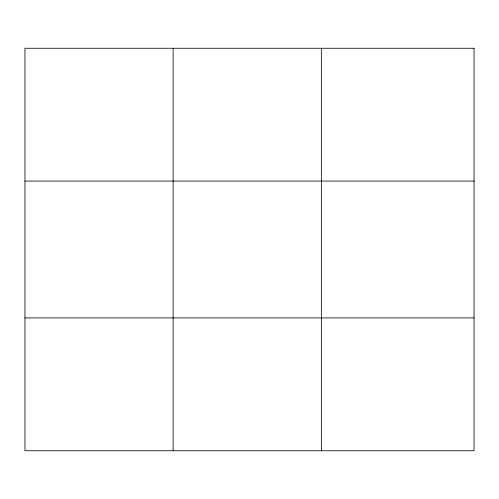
<?xml version="1.0" encoding="UTF-8"?>
<svg xmlns="http://www.w3.org/2000/svg" width="499" height="499" viewBox="0 0 499 499"><rect width="100%" height="100%" fill="white"/><g stroke="black" fill="none" stroke-linecap="round" stroke-linejoin="round"><path stroke-width="0.75" d="M173.153 450.747L173.153 48.253M321.356 450.747L321.356 48.253M24.95 181.075L474.05 181.075M24.95 317.925L474.05 317.925M474.05 48.253L474.05 450.747L24.95 450.747L24.95 48.253L474.05 48.253"/></g></svg>
